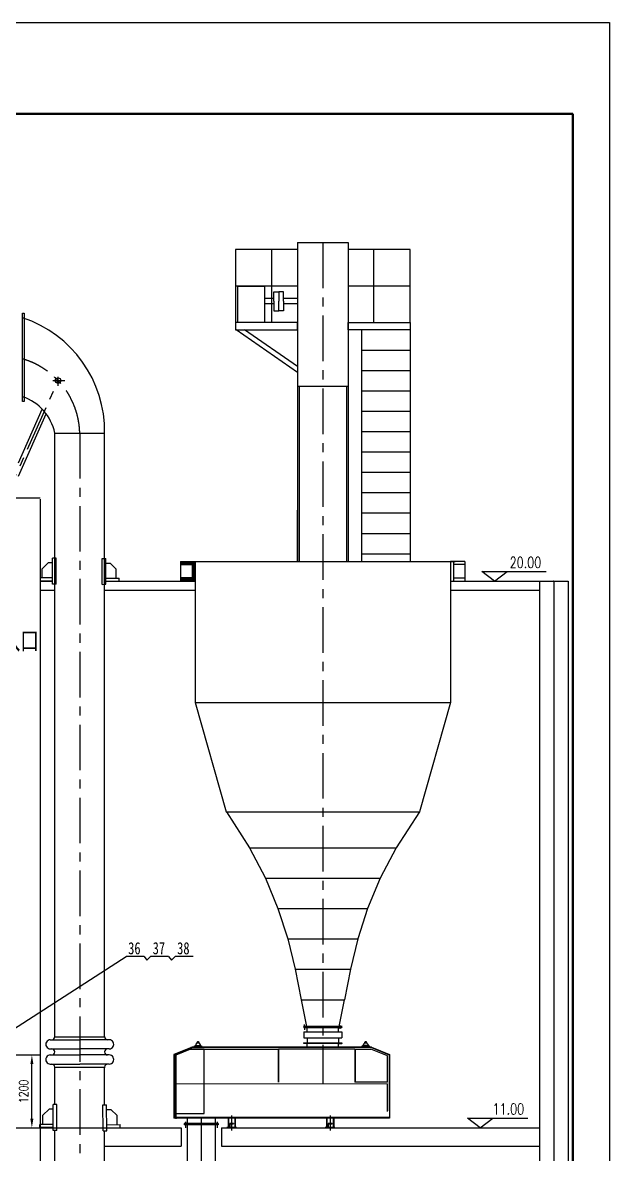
# Model space of a CAD drawing. Extents: x 20215 to 46016, y -49715 to -14074.
# Drawn here: x 36360 to 46016, y -32699 to -14074 of the extents above; entities that cross this region are included whole.
import ezdxf

# ---------------------------------------------------------------- set-up
doc = ezdxf.new("R2010")
doc.units = 0
doc.header["$LTSCALE"] = 600
doc.header["$MEASUREMENT"] = 0
doc.header["$PDMODE"] = 32
doc.linetypes.add('CENTER', pattern=[2, 1.25, -0.25, 0.25, -0.25])
doc.layers.get('0').update_dxf_attribs({"linetype": 'CONTINUOUS'})
doc.layers.get('Defpoints').update_dxf_attribs({"linetype": 'CONTINUOUS'})
doc.layers.add('DIM', color=7, linetype='CONTINUOUS')
doc.styles.add('ACC', font='simplex', dxfattribs={"width": 0.75, "bigfont": 'hztxt'})
doc.styles.add('ST', font='txtx.shx', dxfattribs={"width": 0.7})
doc.styles.get("Standard").update_dxf_attribs({"font": '', "width": 0.75})
doc.styles.get('Standard').set_extended_font_data('FangSong_GB2312')
doc.dimstyles.new('STANDARD$0', dxfattribs={"dimtxt": 3.5, "dimasz": 3, "dimexe": 0.18, "dimexo": 0.0625, "dimgap": 0.09, "dimtad": 0, "dimdec": 4, "dimdsep": 46, "dimtxsty": 'ST', "dimcen": 0.09, "dimadec": 0, "dimazin": 0, "dimtfac": 1, "dimtdec": 3, "dimtofl": 0, "dimtmove": 2, "dimatfit": 3, "dimfxl": 1, "dimtvp": 1, "dimtolj": 1, "dimtzin": 0, "dimarcsym": 0})

# ---------------------------------------------------------------- blocks, each defined once
blk = doc.blocks.new('*D19')
at = {"layer": 'Defpoints', "color": 0}
for p in [(35679, -31063), (36512, -31063), (35950, -32263)]:
    blk.add_point(p, dxfattribs=at)
at = {"layer": 'DIM', "color": 0, "lineweight": -2}
for p, q in [((35679, -31063), (36662, -31063)), ((36512, -32113), (36512, -31213)), ((35950, -32263), (36662, -32263))]:
    blk.add_line(p, q, dxfattribs=at)
at = {"layer": 'DIM', "color": 0}
for points in [[(36487, -31213), (36537, -31213), (36512, -31063)], [(36487, -32113), (36537, -32113), (36512, -32263)]]:
    blk.add_solid(points, dxfattribs=at)
at = {"layer": 'DIM', "color": 0, "insert": (36377, -31663), "char_height": 150, "attachment_point": 5, "rotation": 90, "style": 'ACC'}
blk.add_mtext('\\A1;1200', dxfattribs=at)

msp = doc.modelspace()

# ---------------------------------------------------------------- hatches: boundary and pattern name
at = {"layer": 'DIM'}
h = msp.add_hatch(dxfattribs=at)
h.set_pattern_fill('ANSI32', color=4, scale=50, style=0)
h.set_pattern_definition([(45, (36993.776, -33915.575), (-13.258252, 13.258252), []), (45, (37002.614, -33915.575), (-13.258252, 13.258252), [])])
h.paths.add_polyline_path([(39080.03458, -22993.26362), (39080.03458, -22943.26362), (38960.03458, -22943.26362), (38960.03458, -22993.26362)])
h.paths.add_polyline_path([(39150.03458, -22993.26362), (39150.03458, -22943.26362), (39080.03458, -22943.26362), (39080.03458, -22993.26362)])
h.paths.add_polyline_path([(39200.03458, -22943.26362), (39150.03458, -22943.26362), (39150.03458, -23263.26362), (39200.03458, -23263.26362)])
h.paths.add_polyline_path([(39080.03458, -23263.26362), (39150.03458, -23263.26362), (39150.03458, -23213.26362), (39080.03458, -23213.26362)])
h.paths.add_polyline_path([(39080.03458, -23263.26362), (39080.03458, -23213.26362), (38960.03458, -23213.26362), (38960.03458, -23263.26362)])

# ---------------------------------------------------------------- linework, layer by layer
at = {"color": 7}
for p, q in [((20215.20249, -14073.94528), (46015.87858, -14073.94528)), ((46015.87858, -14073.94528), (46015.87858, -49714.90147))]:
    msp.add_line(p, q, dxfattribs=at)
for p, q in [((36290.03458, -21319.91658), (36684.06058, -20436.9235)), ((36290.03458, -21538.31799), (36747.90841, -20512.24503))]:
    msp.add_line(p, q)
at = {"color": 3, "const_width": 36.00097}
for points in [[(20815.86249, -15573.98552), (45415.86249, -15573.98552)], [(45415.86249, -15573.98552), (45415.86249, -49114.88537)]]:
    msp.add_lwpolyline(points, dxfattribs=at)
at = {"layer": 'DIM', "color": 4}
for p, q in [((40881.03458, -17808.74547), (39861.03458, -17808.74547)), ((39861.03458, -17808.74547), (39861.03458, -19008.74547)), ((40461.03458, -19008.74547), (40461.03458, -17808.74547)), ((40881.03458, -17694.74547), (40881.03458, -22943.26362)), ((40881.03458, -17694.74547), (41719.03458, -17694.74547)), ((41719.03458, -17694.74547), (41719.03458, -22943.26362)), ((42739.03458, -17808.74547), (41719.03458, -17808.74547)), ((42139.03458, -19008.74547), (42139.03458, -17808.74547)), ((42739.03458, -19008.74547), (42739.03458, -17808.74547)), ((40881.03458, -18408.74547), (39861.03458, -18408.74547)), ((42739.03458, -18408.74547), (41719.03458, -18408.74547)), ((40492.84672, -18616.24547), (40340.06877, -18616.24547)), ((40492.84672, -18658.74547), (40492.84672, -18502.54696)), ((40492.84672, -18502.54696), (40574.11513, -18502.54696)), ((40655.38355, -18502.54696), (40574.11513, -18502.54696)), ((40574.11513, -18502.54696), (40574.11513, -18658.74547)), ((40655.38355, -18658.74547), (40655.38355, -18502.54696)), ((40881.03458, -18616.24547), (40655.38355, -18616.24547)), ((40492.84672, -18701.24547), (40340.06877, -18701.24547)), ((40492.84672, -18658.74547), (40492.84672, -18814.94398)), ((40574.11513, -18814.94398), (40574.11513, -18658.74547)), ((40655.38355, -18658.74547), (40655.38355, -18814.94398)), ((40881.03458, -18701.24547), (40655.38355, -18701.24547)), ((40492.84672, -18814.94398), (40574.11513, -18814.94398)), ((40655.38355, -18814.94398), (40574.11513, -18814.94398)), ((40881.03458, -19832.52938), (39874.05184, -19128.74547)), ((40881.03458, -19734.92721), (40013.70224, -19128.74547)), ((41939.03458, -19126.60951), (41939.03458, -20326.60951)), ((41939.03458, -19128.74547), (41939.03458, -22943.26362)), ((42739.03458, -19128.74547), (42739.03458, -22943.26362)), ((41939.03458, -19463.74547), (42739.03458, -19463.74547)), ((41939.03458, -19798.74547), (42739.03458, -19798.74547)), ((40881.03458, -20058.74547), (41719.03458, -20058.74547)), ((40911.03458, -20058.74547), (40911.03458, -22943.26362)), ((41689.03458, -20058.74547), (41689.03458, -22943.26362)), ((41939.03458, -20133.74547), (42739.03458, -20133.74547)), ((41939.03458, -20468.74547), (42739.03458, -20468.74547)), ((36890.03458, -20828.78691), (37710.03458, -20828.78691)), ((36890.03458, -30763.32612), (36890.03458, -20828.78691)), ((37710.03458, -30763.32612), (37710.03458, -20828.78691)), ((41939.03458, -20803.74547), (42739.03458, -20803.74547)), ((41939.03458, -21138.74547), (42739.03458, -21138.74547)), ((41939.03458, -21473.74547), (42739.03458, -21473.74547)), ((36650.03458, -21902.27541), (29150.03458, -21902.27541)), ((36650.03458, -21916.27541), (36650.03458, -43263.32612)), ((41939.03458, -21808.74547), (42739.03458, -21808.74547)), ((40880.03458, -22094.74547), (40880.03458, -22943.26362)), ((41939.03458, -22143.74547), (42739.03458, -22143.74547)), ((41939.03458, -22478.74547), (42739.03458, -22478.74547)), ((36911.03458, -22888.32612), (36851.03458, -22888.32612)), ((36851.03458, -23313.32612), (36851.03458, -22888.32612)), ((36911.03458, -22888.32612), (36851.03458, -22888.32612)), ((36851.03458, -23313.32612), (36851.03458, -22888.32612)), ((36911.03458, -23313.32612), (36911.03458, -22888.32612)), ((36911.03458, -23313.32612), (36911.03458, -22888.32612)), ((37668.80801, -22893.10407), (37728.80707, -22892.76945)), ((37668.80801, -22893.10407), (37728.80707, -22892.76945)), ((37668.80801, -22893.16657), (37728.80707, -22892.83195)), ((37668.80801, -22893.16657), (37728.80707, -22892.83195)), ((37671.17825, -23318.09746), (37668.80801, -22893.10407)), ((37671.17825, -23318.09746), (37668.80801, -22893.10407)), ((37671.17825, -23318.15997), (37668.80801, -22893.16657)), ((37671.17825, -23318.15997), (37668.80801, -22893.16657)), ((37731.17731, -23317.76284), (37728.80707, -22892.76945)), ((37731.17731, -23317.76284), (37728.80707, -22892.76945)), ((37731.17731, -23317.82534), (37728.80707, -22892.83195)), ((37731.17731, -23317.82534), (37728.80707, -22892.83195)), ((41939.03458, -22813.74547), (42739.03458, -22813.74547)), ((36681.03458, -23063.32612), (36781.03458, -22963.32612)), ((36681.03458, -23063.32612), (36781.03458, -22963.32612)), ((36681.03458, -23213.32612), (36681.03458, -23063.32612)), ((36681.03458, -23213.32612), (36681.03458, -23063.32612)), ((36849.11802, -22963.32612), (36781.03458, -22963.32612)), ((36849.11802, -22963.32612), (36781.03458, -22963.32612)), ((37731.14188, -22967.7576), (37799.22426, -22967.37789)), ((37731.14188, -22967.7576), (37799.22426, -22967.37789)), ((37731.14188, -22967.8201), (37799.22426, -22967.44039)), ((37731.14188, -22967.8201), (37799.22426, -22967.44039)), ((37899.78041, -23066.81863), (37799.22426, -22967.37789)), ((37899.78041, -23066.81863), (37799.22426, -22967.37789)), ((37899.78041, -23066.88113), (37799.22426, -22967.44039)), ((37899.78041, -23066.88113), (37799.22426, -22967.44039)), ((37900.61697, -23216.8163), (37899.78041, -23066.81863)), ((37900.61697, -23216.8163), (37899.78041, -23066.81863)), ((37900.61697, -23216.8788), (37899.78041, -23066.88113)), ((37900.61697, -23216.8788), (37899.78041, -23066.88113)), ((38960.03458, -22943.26362), (38960.03458, -23263.26362)), ((38960.03458, -22943.26362), (39200.03458, -22943.26362)), ((38960.03458, -22993.26362), (39150.03458, -22993.26362)), ((39120.03458, -22943.26362), (43480.03458, -22943.26362)), ((39150.03458, -22943.26362), (39150.03458, -23263.26362)), ((39200.03458, -22943.26362), (39200.03458, -25263.26362)), ((39709.19144, -22943.26362), (42890.87772, -22943.26362)), ((43400.03458, -22943.26362), (43400.03458, -25263.26362)), ((43640.03458, -22943.26362), (43400.03458, -22943.26362)), ((43450.03458, -22943.26362), (43450.03458, -23263.26362)), ((43640.03458, -22993.26362), (43450.03458, -22993.26362)), ((43640.03458, -22943.26362), (43640.03458, -23263.26362)), ((36851.03458, -23213.32612), (36650.03458, -23213.32612)), ((36851.03458, -23213.32612), (36650.03458, -23213.32612)), ((36650.03458, -23263.32612), (36851.03458, -23263.32612)), ((36851.03458, -23263.32612), (36650.03458, -23263.32612)), ((36851.03458, -23263.32612), (36650.03458, -23263.32612)), ((37730.61961, -23217.7644), (37950.61619, -23216.53745)), ((37730.61961, -23217.7644), (37950.61619, -23216.53745)), ((37730.61961, -23217.8269), (37950.61619, -23216.59995)), ((37730.61961, -23217.8269), (37950.61619, -23216.59995)), ((37730.87337, -23263.26362), (39200.03458, -23263.26362)), ((37730.89846, -23267.76362), (37950.89504, -23266.53667)), ((37730.89846, -23267.76362), (37950.89504, -23266.53667)), ((37730.89846, -23267.82612), (37950.89504, -23266.59917)), ((37730.89846, -23267.82612), (37950.89504, -23266.59917)), ((37950.89504, -23266.53667), (37950.61619, -23216.53745)), ((37950.89504, -23266.53667), (37950.61619, -23216.53745)), ((37950.89504, -23266.59917), (37950.61619, -23216.59995)), ((37950.89504, -23266.59917), (37950.61619, -23216.59995)), ((39150.03458, -23213.26362), (38960.03458, -23213.26362)), ((39200.03458, -23263.26362), (38960.03458, -23263.26362)), ((43400.03458, -23263.26362), (43640.03458, -23263.26362)), ((43400.03458, -23263.26362), (45335.03458, -23263.26362)), ((43450.03458, -23213.26362), (43640.03458, -23213.26362)), ((44863.03458, -23263.26362), (44864.03458, -23264.26362)), ((44864.03458, -23264.26362), (44864.03458, -43263.32612)), ((45100.03458, -23264.26362), (45099.03458, -23263.26362)), ((45100.03458, -23264.26362), (45100.03458, -44763.32612)), ((45335.03458, -23263.26362), (45336.03458, -23264.26362)), ((45336.03458, -23264.26362), (45336.03458, -43263.32612)), ((36650.03458, -23413.32612), (36890.03458, -23413.32612)), ((36911.03458, -23313.32612), (36851.03458, -23313.32612)), ((36911.03458, -23313.32612), (36851.03458, -23313.32612)), ((37671.17825, -23318.09746), (37731.17731, -23317.76284)), ((37671.17825, -23318.09746), (37731.17731, -23317.76284)), ((37671.17825, -23318.15997), (37731.17731, -23317.82534)), ((37671.17825, -23318.15997), (37731.17731, -23317.82534)), ((37710.03458, -23413.26362), (39200.03458, -23413.26362)), ((43400.03458, -23413.26362), (44864.03458, -23413.26362)), ((39200.03458, -25263.26362), (43400.03458, -25263.26362)), ((39200.03458, -25263.26362), (39707.77207, -27062.35581)), ((39709.19144, -25263.26362), (42890.87772, -25263.26362)), ((43400.03458, -25263.26362), (42892.29709, -27062.35581)), ((39707.77207, -27062.35581), (39709.19144, -27063.26362)), ((39709.19144, -27063.26362), (42890.87772, -27063.26362)), ((39713.28299, -27063.26362), (42886.78617, -27063.26362)), ((39713.28299, -27063.26362), (40092.03458, -27653.26362)), ((42892.29709, -27062.35581), (42508.03458, -27653.26362)), ((42890.87772, -27063.26362), (42892.29709, -27062.35581)), ((40092.03458, -27653.26362), (42508.03458, -27653.26362)), ((40092.03458, -27653.26362), (40356.03458, -28153.26362)), ((42508.03458, -27653.26362), (42244.03458, -28153.26362)), ((40356.03458, -28153.26362), (40562.03458, -28653.26362)), ((40356.03458, -28153.26362), (42244.03458, -28153.26362)), ((42244.03458, -28153.26362), (42038.03458, -28653.26362)), ((40562.03458, -28653.26362), (42038.03458, -28653.26362)), ((40562.03458, -28653.26362), (40722.03458, -29153.26362)), ((42038.03458, -28653.26362), (41878.03458, -29153.26362)), ((40722.03458, -29153.26362), (41878.03458, -29153.26362)), ((40722.03458, -29153.26362), (40846.03458, -29653.26362)), ((41878.03458, -29153.26362), (41754.03458, -29653.26362)), ((40846.03458, -29653.26362), (40943.03458, -30153.26362)), ((40846.03458, -29653.26362), (41754.03458, -29653.26362)), ((41754.03458, -29653.26362), (41657.03458, -30153.26362)), ((40943.03458, -30153.26362), (41030.03458, -30596.26362)), ((40943.03458, -30153.26362), (41657.03458, -30153.26362)), ((41570.03458, -30596.26362), (41657.03458, -30153.26362)), ((41615.9761, -30597.29021), (40983.89818, -30597.29274)), ((40986.93407, -30603.32866), (40986.93407, -30600.29274)), ((40986.93407, -30603.32358), (41049.93714, -30603.32358)), ((41613.13509, -30603.32612), (40986.93407, -30603.32612)), ((40986.93407, -30603.32612), (40986.93407, -30611.11762)), ((41613.13509, -30603.32612), (40986.93407, -30603.32612)), ((41613.13509, -30603.32612), (40986.93407, -30603.32612)), ((40986.93407, -30611.11762), (41612.94021, -30611.11762)), ((40987.03151, -30603.32358), (41050.03458, -30603.32358)), ((40987.12895, -30603.32612), (40987.12895, -30600.29021)), ((40987.12895, -30603.32612), (41050.13202, -30603.32612)), ((40989.54075, -30684.99555), (40989.54075, -30783.76102)), ((40989.54075, -30684.99555), (41606.57347, -30684.99555)), ((41033.89818, -30597.29274), (40989.93407, -30597.29274)), ((41599.93714, -30603.32612), (40999.93714, -30603.32612)), ((41600.03458, -30603.32612), (41000.03458, -30603.32612)), ((41000.13202, -30603.32612), (41600.13202, -30603.32612)), ((41002.42452, -30649.78222), (41000.92452, -30562.28222)), ((41030.03458, -30596.26362), (41570.03458, -30596.26362)), ((41042.62717, -30684.99555), (41042.62717, -30611.11762)), ((41612.94021, -30603.32612), (41549.93714, -30603.32612)), ((41613.03765, -30603.32612), (41550.03458, -30603.32612)), ((41613.13509, -30603.32358), (41550.13202, -30603.32358)), ((41557.44199, -30684.99555), (41557.44199, -30611.11762)), ((41557.44199, -30684.99555), (41610.52841, -30684.99555)), ((41565.9761, -30597.29021), (41609.94021, -30597.29021)), ((41587.92452, -30633.78222), (41588.42452, -30576.28222)), ((41610.52841, -30684.99555), (41610.52841, -30783.76102)), ((41612.94021, -30603.32612), (41612.94021, -30600.29021)), ((41612.94021, -30603.32612), (41612.94021, -30611.11762)), ((41613.13509, -30603.32866), (41613.13509, -30600.29274)), ((36815.03475, -30813.32612), (37300.03458, -30813.32612)), ((36880.03458, -30763.32612), (37720.03458, -30763.32612)), ((37785.03441, -30813.32612), (37300.03458, -30813.32612)), ((39298.24726, -30910.49887), (39196.37393, -30910.49887)), ((39196.37393, -30910.49887), (39196.37393, -30924.1118)), ((39263.11249, -30854.21669), (39231.50869, -30854.21669)), ((39231.50869, -30870.93787), (39231.50869, -30854.21669)), ((39254.42145, -30847.9223), (39240.19973, -30847.9223)), ((39240.19973, -30854.21669), (39240.19973, -30847.9223)), ((39254.42145, -30854.21669), (39254.42145, -30847.9223)), ((39263.11249, -30870.93787), (39263.11249, -30854.21669)), ((39298.24726, -30910.49887), (39298.24726, -30924.1118)), ((41615.9761, -30870.1795), (40983.89818, -30870.18204)), ((41616.07354, -30876.21668), (40983.99562, -30876.21415)), ((40986.93407, -30870.18077), (40986.93407, -30863.30007)), ((40986.93407, -30863.30007), (41612.94021, -30863.30007)), ((40986.93407, -30870.17823), (41049.93714, -30870.17823)), ((41613.13509, -30870.18077), (40986.93407, -30870.18077)), ((40987.03151, -30870.17823), (41050.03458, -30870.17823)), ((40987.03151, -30870.17823), (40987.03151, -30873.21415)), ((40987.12895, -30870.18077), (40987.12895, -30867.14486)), ((40987.12895, -30870.18077), (41050.13202, -30870.18077)), ((40989.54075, -30783.76102), (41042.62717, -30783.76102)), ((41033.89818, -30870.18204), (40989.93407, -30870.18204)), ((41033.99562, -30876.21415), (40990.03151, -30876.21415)), ((40992.62717, -30783.76102), (41607.44199, -30783.76102)), ((41599.93714, -30870.18077), (40999.93714, -30870.18077)), ((41600.03458, -30870.18077), (41000.03458, -30870.18077)), ((41000.13202, -30870.18077), (41600.13202, -30870.18077)), ((41042.62717, -30783.76102), (41042.62717, -30863.30007)), ((41043.99562, -30930.26692), (41043.99562, -30870.17823)), ((41612.94021, -30870.18077), (41549.93714, -30870.18077)), ((41613.03765, -30870.18077), (41550.03458, -30870.18077)), ((41613.13509, -30870.17823), (41550.13202, -30870.17823)), ((41556.07354, -30930.26945), (41556.07354, -30870.18077)), ((41557.44199, -30783.76102), (41610.52841, -30783.76102)), ((41557.44199, -30783.76102), (41557.44199, -30863.30007)), ((41565.9761, -30870.1795), (41609.94021, -30870.1795)), ((41566.07354, -30876.21668), (41610.03765, -30876.21668)), ((41612.94021, -30870.18077), (41612.94021, -30863.30007)), ((41613.03765, -30870.18077), (41613.03765, -30873.21668)), ((41613.13509, -30870.1833), (41613.13509, -30867.14739)), ((42057.62238, -30909.40552), (41955.74905, -30909.40552)), ((41955.74905, -30909.40552), (41955.74905, -30923.01846)), ((42022.48762, -30853.12334), (41990.88381, -30853.12334)), ((41990.88381, -30869.84452), (41990.88381, -30853.12334)), ((42013.79657, -30846.82895), (41999.57486, -30846.82895)), ((41999.57486, -30853.12334), (41999.57486, -30846.82895)), ((42013.79657, -30853.12334), (42013.79657, -30846.82895)), ((42022.48762, -30869.84452), (42022.48762, -30853.12334)), ((42057.62238, -30909.40552), (42057.62238, -30923.01846)), ((36815.03475, -30963.32612), (37300.03458, -30963.32612)), ((36815.03475, -31063.32612), (37300.03458, -31063.32612)), ((37785.03441, -30963.32612), (37300.03458, -30963.32612)), ((37785.03441, -31063.32612), (37300.03458, -31063.32612)), ((39149.40288, -30933.26945), (38850.01176, -31054.23132)), ((38850.01176, -31054.23132), (38850.01176, -32103.25526)), ((39150.87223, -30940.82859), (38857.5709, -31059.33002)), ((38857.5709, -31059.33002), (38857.5709, -32093.29271)), ((39122.89444, -30968.48768), (38881.60116, -31065.9765)), ((38882.5105, -31041.10098), (38882.5105, -32115.52714)), ((39123.12863, -30968.26692), (39810.00389, -30968.26692)), ((42099.24874, -30940.82859), (39130.69336, -30940.82859)), ((42100.71809, -30933.26945), (39149.40288, -30933.26945)), ((39315.45447, -30924.1118), (39179.16671, -30924.1118)), ((39179.16671, -30932.79806), (39179.16671, -30924.1118)), ((39315.45447, -30932.79806), (39315.45447, -30924.1118)), ((39810.00389, -30968.26692), (40565.00642, -30968.26692)), ((40565.00642, -30968.26692), (40565.00642, -31509.22352)), ((40567.50515, -30970.63473), (40567.50515, -31441.72352)), ((41825.00642, -30968.26692), (40570.00389, -30968.26692)), ((40570.00389, -30968.26692), (40570.00389, -31509.22352)), ((41050.03458, -30933.26692), (41018.83458, -30933.26692)), ((41050.03458, -30933.26692), (41046.99562, -30933.26692)), ((41550.03458, -30933.26945), (41553.07354, -30933.26945)), ((41550.03458, -30933.26945), (41553.07354, -30933.26945)), ((41825.00642, -30968.26692), (41825.00642, -31509.22352)), ((41830.00389, -30990.70778), (41825.00642, -30990.70778)), ((41830.00389, -30998.26692), (41825.00642, -30998.26692)), ((41827.50515, -30970.63473), (41827.50515, -31441.72352)), ((41830.00389, -30968.26692), (42088.08386, -30968.26692)), ((41830.00389, -30968.26692), (41830.00389, -31509.22352)), ((42074.82959, -30923.01846), (41938.54184, -30923.01846)), ((41938.54184, -30931.70471), (41938.54184, -30923.01846)), ((42074.82959, -30931.70471), (42074.82959, -30923.01846)), ((42365.11174, -31075.63211), (42088.08386, -30968.26692)), ((42099.24874, -30940.82859), (42392.55007, -31059.33002)), ((42100.71809, -30933.26945), (42400.10921, -31054.23132)), ((42365.11174, -31509.22352), (42365.11174, -31075.63211)), ((42392.55007, -31059.33002), (42392.55007, -31983.23467)), ((42400.10921, -31054.23132), (42400.10921, -31983.23467)), ((36815.03475, -31213.32612), (37300.03458, -31213.32612)), ((36880.03458, -31263.32612), (37720.03458, -31263.32612)), ((36890.03458, -31880.88862), (36890.03458, -31263.32612)), ((37785.03441, -31213.32612), (37300.03458, -31213.32612)), ((37710.03458, -31885.5752), (37710.03458, -31263.32612)), ((42364.5428, -31541.20478), (38850.01176, -31538.63561)), ((42365.11174, -31509.22352), (41825.00642, -31509.22352)), ((42364.5428, -31995.91885), (42364.5428, -31538.23854)), ((36694.6707, -32055.82612), (36794.6707, -31955.82612)), ((36694.6707, -32055.82612), (36794.6707, -31955.82612)), ((36862.75414, -31955.82612), (36794.6707, -31955.82612)), ((36862.75414, -31955.82612), (36794.6707, -31955.82612)), ((36924.6707, -31880.82612), (36864.6707, -31880.82612)), ((36864.6707, -32305.82612), (36864.6707, -31880.82612)), ((36924.6707, -31880.82612), (36864.6707, -31880.82612)), ((36864.6707, -32305.82612), (36864.6707, -31880.82612)), ((36924.6707, -32305.82612), (36924.6707, -31880.82612)), ((36924.6707, -32305.82612), (36924.6707, -31880.82612)), ((37682.44412, -31885.66657), (37742.44319, -31885.33195)), ((37682.44412, -31885.66657), (37742.44319, -31885.33195)), ((37684.81437, -32310.65996), (37682.44412, -31885.66657)), ((37684.81437, -32310.65996), (37682.44412, -31885.66657)), ((37744.81343, -32310.32534), (37742.44319, -31885.33195)), ((37744.81343, -32310.32534), (37742.44319, -31885.33195)), ((37744.778, -31960.3201), (37812.86038, -31959.94039)), ((37744.778, -31960.3201), (37812.86038, -31959.94039)), ((37913.41653, -32059.38113), (37812.86038, -31959.94039)), ((37913.41653, -32059.38113), (37812.86038, -31959.94039)), ((38881.60116, -31983.23467), (38850.01176, -31983.23467)), ((42400.10921, -31983.23467), (42400.10921, -32103.25526)), ((36644.6707, -32255.82612), (36644.6707, -32205.82612)), ((36644.6707, -32255.82612), (36644.6707, -32205.82612)), ((36864.6707, -32205.82612), (36644.6707, -32205.82612)), ((36864.6707, -32205.82612), (36644.6707, -32205.82612)), ((36694.6707, -32205.82612), (36694.6707, -32055.82612)), ((36694.6707, -32205.82612), (36694.6707, -32055.82612)), ((37744.25573, -32210.3269), (37964.25231, -32209.09995)), ((37744.25573, -32210.3269), (37964.25231, -32209.09995)), ((37914.25308, -32209.3788), (37913.41653, -32059.38113)), ((37914.25308, -32209.3788), (37913.41653, -32059.38113)), ((37964.53116, -32259.09917), (37964.25231, -32209.09995)), ((37964.53116, -32259.09917), (37964.25231, -32209.09995)), ((42400.10921, -32094.29013), (38850.01176, -32094.29013)), ((42400.10921, -32103.25526), (38850.01176, -32103.25526)), ((39020.03458, -32193.25526), (39020.03458, -32193.76712)), ((39580.03458, -32193.25526), (39020.03458, -32193.25526)), ((39020.03458, -32193.76712), (39020.03458, -32213.25526)), ((39580.03458, -32203.25526), (39020.03458, -32203.25526)), ((39580.03458, -32213.25526), (39020.03458, -32213.25526)), ((39070.03458, -32109.29117), (39070.03458, -32193.76712)), ((39070.03458, -32193.76712), (39070.03458, -35853.92654)), ((39530.03458, -32103.25526), (39530.03458, -35853.92654)), ((39580.03458, -32193.25526), (39580.03458, -32213.25526)), ((39740.02428, -32103.25526), (39740.02428, -32255.32612)), ((39748.02428, -32103.25526), (39748.02428, -32254.59971)), ((39831.53611, -32192.23744), (39768.53305, -32192.23744)), ((39768.53305, -32192.23744), (39768.53305, -32255.32612)), ((39774.57201, -32252.32612), (39774.57201, -32208.27335)), ((39784.57201, -32198.27335), (39828.53611, -32198.27335)), ((39831.53611, -32192.23744), (39831.53611, -32195.27335)), ((39852.04488, -32103.25526), (39852.04488, -32254.59971)), ((39860.04488, -32103.25526), (39860.04488, -32255.32612)), ((41360.02428, -32103.25526), (41360.02428, -32255.32612)), ((41368.02428, -32103.25526), (41368.02428, -32254.59971)), ((41451.53611, -32192.23744), (41388.53305, -32192.23744)), ((41388.53305, -32192.23744), (41388.53305, -32255.32612)), ((41394.57201, -32252.32612), (41394.57201, -32208.27335)), ((41404.57201, -32198.27335), (41448.53611, -32198.27335)), ((41451.53611, -32192.23744), (41451.53611, -32195.27335)), ((41472.04488, -32103.25526), (41472.04488, -32254.59971)), ((41480.04488, -32103.25526), (41480.04488, -32255.32612)), ((35373.67249, -32263.32612), (37800.03458, -32263.32612)), ((36864.6707, -32255.82612), (36644.6707, -32255.82612)), ((36864.6707, -32255.82612), (36644.6707, -32255.82612)), ((36924.6707, -32305.82612), (36864.6707, -32305.82612)), ((36924.6707, -32305.82612), (36864.6707, -32305.82612)), ((36890.03458, -33846.64758), (36890.03458, -32305.82612)), ((37684.81437, -32310.65996), (37744.81343, -32310.32534)), ((37684.81437, -32310.65996), (37744.81343, -32310.32534)), ((37710.03458, -33846.64758), (37710.03458, -32310.51931)), ((37744.53458, -32260.32612), (37964.53116, -32259.09917)), ((37744.53458, -32260.32612), (37964.53116, -32259.09917)), ((37744.55131, -32263.32612), (38970.03458, -32263.32612)), ((38203.6707, -32263.32612), (38970.03458, -32263.32612)), ((38970.03458, -32263.32612), (38970.03458, -32563.32612)), ((39630.03458, -32263.32612), (44864.03458, -32263.32612)), ((39630.03458, -32263.32612), (39630.03458, -32563.32612)), ((39720.03458, -32263.32612), (39720.03458, -32255.32612)), ((39880.03458, -32255.32612), (39720.03458, -32255.32612)), ((39720.03458, -32263.32612), (39880.03458, -32263.32612)), ((39768.53305, -32255.32612), (39771.57201, -32255.32612)), ((39880.03458, -32263.32612), (39880.03458, -32255.32612)), ((41340.03458, -32263.32612), (41340.03458, -32255.32612)), ((41500.03458, -32255.32612), (41340.03458, -32255.32612)), ((41340.03458, -32263.32612), (41500.03458, -32263.32612)), ((41388.53305, -32255.32612), (41391.57201, -32255.32612)), ((41500.03458, -32263.32612), (41500.03458, -32255.32612)), ((37710.03458, -32563.32612), (38970.03458, -32563.32612)), ((39630.03458, -32563.32612), (44864.03458, -32563.32612))]:
    msp.add_line(p, q, dxfattribs=at)
at = {"layer": 'DIM', "color": 2, "linetype": 'CENTER'}
for p, q in [((41300.03458, -17694.74547), (41300.03458, -31540.42661)), ((37300.03458, -20828.78691), (37300.03458, -34825.64758)), ((39037.92452, -32163.78222), (39037.92452, -32259.78222)), ((39300.03458, -32103.25526), (39300.03458, -43263.32612)), ((39562.14464, -32163.78222), (39562.14464, -32259.78222)), ((39800.03458, -32058.42909), (39800.03458, -32307.02102)), ((41420.03458, -32058.42909), (41420.03458, -32307.02102))]:
    msp.add_line(p, q, dxfattribs=at)
at = {"layer": 'DIM', "color": 2, "linetype": 'CENTER', "lineweight": -2}
for p, q in [((36943.63364, -20049.04622), (36943.63364, -19903.91514)), ((35950.03458, -22191.04073), (36943.63364, -19964.43361)), ((36858.95734, -19964.43361), (37052.92944, -19964.43361))]:
    msp.add_line(p, q, dxfattribs=at)
at = {"layer": 'DIM'}
for p, q in [((43915.49846, -23104.26362), (44977.44249, -23104.26362)), ((44124.52272, -23264.26362), (43915.49846, -23104.26362)), ((44124.52272, -23264.26362), (44333.54698, -23104.26362)), ((35712.53458, -30960.32612), (38061.4756, -29445.26849)), ((38358.11692, -29445.26849), (38061.4756, -29445.26849)), ((38358.11692, -29445.26849), (38404.4035, -29505.21552)), ((38404.4035, -29505.21552), (38464.52465, -29445.26849)), ((38761.16598, -29445.26849), (38464.52465, -29445.26849)), ((38761.16598, -29445.26849), (38807.45256, -29505.21552)), ((38807.45256, -29505.21552), (38867.57371, -29445.26849)), ((39164.21504, -29445.26849), (38867.57371, -29445.26849)), ((43888.52272, -32263.32612), (43679.49846, -32103.32612)), ((43679.49846, -32103.32612), (44672.20622, -32103.32612)), ((43888.52272, -32263.32612), (44097.54698, -32103.32612))]:
    msp.add_line(p, q, dxfattribs=at)
at = {"layer": 'DIM', "color": 4}
for points in [[(40340.06877, -19008.74547), (39900.22263, -19008.74547), (39900.22263, -18408.828), (40340.06877, -18408.828)], [(36360.03458, -18856.81187), (36385.53322, -18856.81187), (36385.53322, -20307.83472), (36360.03458, -20307.83472)], [(40881.03458, -19008.74547), (39861.03458, -19008.74547), (39861.03458, -19128.74547), (40881.03458, -19128.74547)], [(41719.03458, -19008.74547), (42739.03458, -19008.74547), (42739.03458, -19128.74547), (41719.03458, -19128.74547)]]:
    msp.add_lwpolyline(points, close=True, dxfattribs=at)
msp.add_lwpolyline([(38881.60116, -31065.9765), (38881.60116, -32027.39945), (39349.47238, -32027.39945), (39349.47238, -30968.48768), (39122.89444, -30968.48768)], dxfattribs=at)
msp.add_circle((36943.63364, -19964.43361), 44.5, dxfattribs=at)
for centre, radius, start, end in [((35745.56183, -20798.4679), 1964.70671, 359.115786626, 71.774633875), ((36108.53956, -20989.49737), 797.84856, 11.620581773, 71.626116352), ((40989.93407, -30600.29274), 3, 90, 180), ((41609.94021, -30600.29021), 3, 0, 90), ((36815.03458, -30888.32612), 75, 89.99986822, 270.000131644), ((36840.25178, -30763.32612), 49.7828, 270.91564582, 0), ((37759.81738, -30763.32612), 49.7828, 180, 269.08435418), ((37785.03458, -30888.32612), 75, 269.999868356, 90.000131779), ((39247.31059, -30910.49887), 42.60015, 0, 180), ((40990.03151, -30873.21415), 3, 180, 270), ((41033.99562, -30886.21415), 10, 0, 90), ((41566.07354, -30886.21668), 10, 90, 180), ((41610.03765, -30873.21668), 3, 270, 0), ((42006.68572, -30909.40552), 42.60015, 0, 180), ((36815.03458, -31138.32612), 75, 89.99986822, 270.000131644), ((36840.25178, -31013.32612), 49.7828, 0, 89.08435418), ((36840.25178, -31013.32612), 49.7828, 270.91564582, 0), ((37759.81738, -31013.32612), 49.7828, 90.91564582, 180), ((37759.81738, -31013.32612), 49.7828, 180, 269.08435418), ((37785.03458, -31138.32612), 75, 269.999868356, 90.000131779), ((41046.99562, -30930.26692), 3, 180, 270), ((41553.07354, -30930.26945), 3, 270, 0), ((41553.07354, -30930.26945), 3, 270, 0), ((36840.25178, -31263.32612), 49.7828, 0, 89.08435418), ((37759.81738, -31263.32612), 49.7828, 90.91564582, 180), ((39784.57201, -32208.27335), 10, 90, 180), ((39828.53611, -32195.27335), 3, 270, 0), ((41404.57201, -32208.27335), 10, 90, 180), ((41448.53611, -32195.27335), 3, 270, 0), ((39771.57201, -32252.32612), 3, 270, 0), ((41391.57201, -32252.32612), 3, 270, 0)]:
    msp.add_arc(centre, radius, start, end, dxfattribs=at)
at = {"layer": 'DIM', "color": 2, "linetype": 'CENTER'}
msp.add_arc((35995.69302, -20860.65041), 1304.52903, 0.971360384, 73.782181932, dxfattribs=at)

# ---------------------------------------------------------------- texts
at = {"layer": 'DIM', "color": 7, "style": 'ACC', "width": 0.75}
for s, p in [('20.00', (44374.92213, -23047.68828)), ('11.00', (44092.93634, -32042.15511))]:
    msp.add_text(s, height=180, dxfattribs=at).set_placement(p)
at = {"layer": 'DIM', "width": 0.75}
for s, height, p in [('接布袋入口', 300, (35094.14385, -24396.51725)), ('36', 200, (38096.96854, -29406.60102)), ('37', 200, (38500.0176, -29406.60102)), ('38', 200, (38903.06665, -29406.60102))]:
    msp.add_text(s, height=height, dxfattribs=at).set_placement(p)

# ---------------------------------------------------------------- dimensions: what is measured, and where the dimension line sits
at = {"layer": 'DIM'}
dim = msp.add_linear_dim(base=(36512.40572, -31063.32612), p1=(35950.03458, -32263.32612), p2=(35678.53458, -31063.32612), angle=90, dimstyle='STANDARD$0', override={"dimscale": 60, "dimtxt": 2.5, "dimasz": 2.5, "dimexe": 2.5, "dimexo": 0, "dimgap": 1, "dimtad": 1, "dimzin": 12, "dimtxsty": 'ACC', "dimcen": 0, "dimazin": 3, "dimtfac": 0.666667, "dimtofl": 1, "dimtzin": 12}, dxfattribs=at)
dim.commit()
dim.dimension.update_dxf_attribs({"geometry": '*D19', "text_midpoint": (36377.40572, -31663.32612)})

doc.saveas('drawing.dxf')
